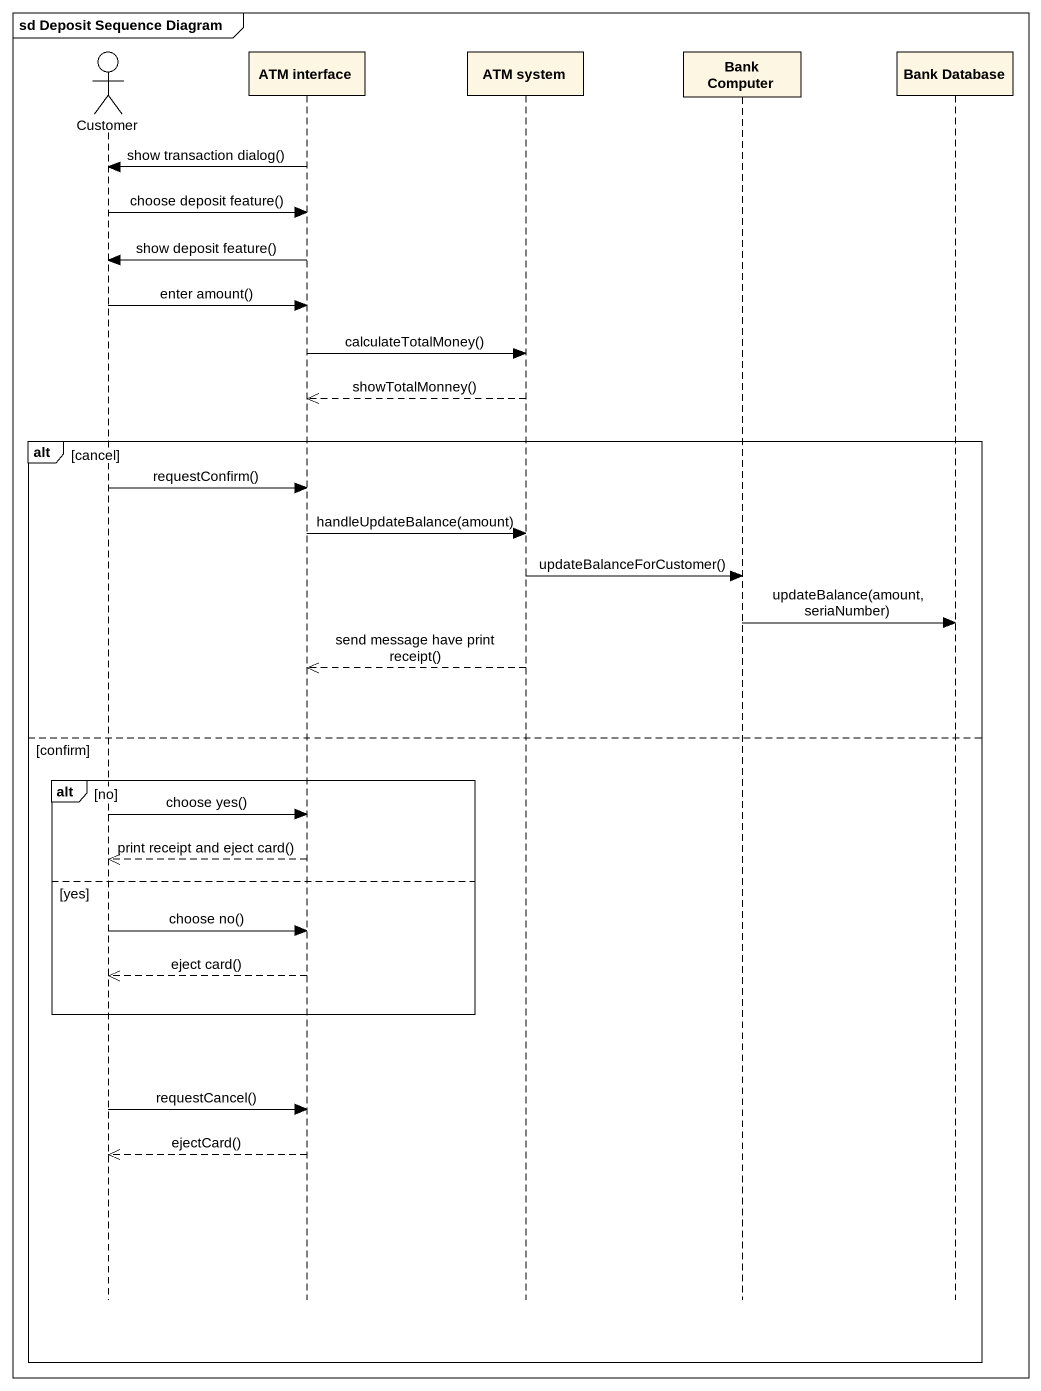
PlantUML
@startuml
mainframe sd Deposit Sequence Diagram
hide footbox
actor Customer
participant "ATM interface" as ATM_interface
participant "ATM system" as ATM_system
participant "Bank Computer" as Bank_Computer
participant "Bank Database" as Bank_Database

ATM_interface -> Customer : show transaction dialog()
Customer -> ATM_interface : choose deposit feature()
ATM_interface -> Customer : show deposit feature()
Customer -> ATM_interface : enter amount()
ATM_interface -> ATM_system : calculateTotalMoney()
ATM_system -->> ATM_interface : showTotalMonney()
alt cancel
  Customer -> ATM_interface : requestConfirm()
  ATM_interface -> ATM_system : handleUpdateBalance(amount)
  ATM_system -> Bank_Computer : updateBalanceForCustomer()
  Bank_Computer -> Bank_Database : updateBalance(amount, seriaNumber)
  ATM_system -->> ATM_interface : send message have print receipt()
else confirm
  alt no
    Customer -> ATM_interface : choose yes()
    ATM_interface -->> Customer : print receipt and eject card()
  else yes
    Customer -> ATM_interface : choose no()
    ATM_interface -->> Customer : eject card()
  end
  Customer -> ATM_interface : requestCancel()
  ATM_interface -->> Customer : ejectCard()
end
@enduml
